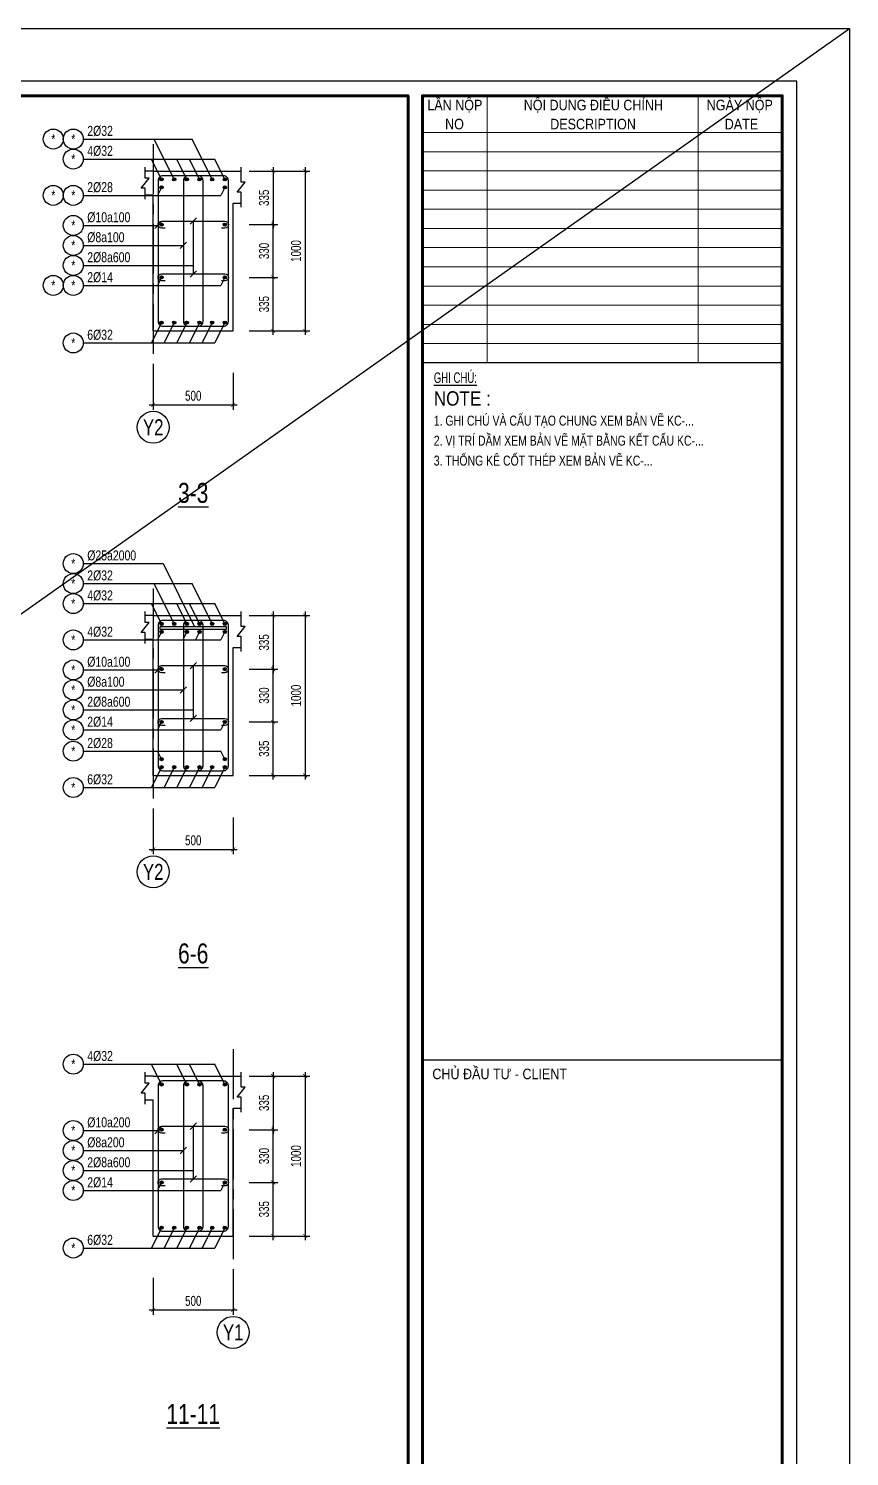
# Model space of a CAD drawing. Header units: millimetres. Extents: x -25284 to 100333, y 0 to 76881.
# Drawn here: x 40194 to 50460, y 17782 to 35640 of the extents above; entities that cross this region are included whole.
import ezdxf
from ezdxf.enums import TextEntityAlignment as Align

# ---------------------------------------------------------------- set-up
doc = ezdxf.new("R2010")
doc.units = ezdxf.units.MM
doc.header["$LTSCALE"] = 500
doc.header["$MEASUREMENT"] = 0
doc.linetypes.add('CENTER', pattern=[2, 1.25, -0.25, 0.25, -0.25])
for name, color, linetype in [('CDC -TEXT KHUNG', 7, 'Continuous'), ('CDC-KHUNGTEN', 7, 'Continuous'), ('KCS_AXIS_SUB', 5, 'CENTER'), ('KCS_BORDER', 3, 'Continuous'), ('KCS_CHI', 1, 'Continuous'), ('KCS_DIM', 1, 'Continuous'), ('KCS_SNODE', 6, 'Continuous'), ('KCS_STEEL', 4, 'Continuous'), ('KCS_TEXT', 2, 'Continuous'), ('KCS_TEXT_TK', 2, 'Continuous'), ('KCS_TEXT_TMCS', 4, 'Continuous')]:
    doc.layers.add(name, color=color, linetype=linetype)
doc.layers.add('CDC.06.TEXT', color=2, linetype='Continuous', lineweight=18)
doc.layers.add('KCS_Plotter', color=11, linetype='Continuous', plot=False)
doc.styles.add('ARIAL', font='arial.ttf', dxfattribs={"width": 0.65})
doc.styles.add('Arial_4', font='arial.ttf', dxfattribs={"width": 0.75, "height": 3})
doc.styles.add('KCS_BIGTEXT', font='arial.ttf', dxfattribs={"width": 0.75})
doc.styles.add('KCS_SMTEXT', font='arial.ttf', dxfattribs={"width": 0.7})
doc.styles.add('KT CDC', font='arial.ttf', dxfattribs={"width": 0.85, "height": 200})
doc.dimstyles.new('KCS_DIM50_25', dxfattribs={"dimtxt": 125, "dimasz": 50, "dimexe": 60, "dimexo": 0, "dimgap": 50, "dimtad": 1, "dimdec": 0, "dimlfac": 0.5, "dimzin": 13, "dimdsep": 46, "dimtxsty": 'KCS_SMTEXT', "dimblk": 'ARCHTICK', "dimblk1": 'ARCHTICK', "dimcen": 0, "dimdle": 50, "dimclrd": 1, "dimclre": 1, "dimclrt": 2, "dimadec": 0, "dimazin": 0, "dimtfac": 1, "dimtdec": 0, "dimtix": 1, "dimtmove": 2, "dimatfit": 3, "dimfxl": 1, "dimtolj": 1, "dimtzin": 13, "dimarcsym": 0})

# ---------------------------------------------------------------- blocks, each defined once
blk = doc.blocks.new('_ArchTick')
at = {"color": 0, "linetype": 'ByBlock', "const_width": 0.15}
blk.add_lwpolyline([(-0.5, -0.5), (0.5, 0.5)], dxfattribs=at)
blk = doc.blocks.new('*D364')
at = {"layer": 'Defpoints', "color": 0, "transparency": 16777216}
for p in [(41753, 31333), (42753, 31333), (42753, 30933)]:
    blk.add_point(p, dxfattribs=at)
at = {"layer": 'KCS_DIM', "color": 1, "lineweight": -2, "transparency": 16777216}
for p, q in [((41753, 31333), (41753, 30873)), ((42753, 31333), (42753, 30873)), ((41703, 30933), (42803, 30933))]:
    blk.add_line(p, q, dxfattribs=at)
at = {"layer": 'KCS_DIM', "color": 1, "lineweight": -2, "transparency": 16777216, "xscale": 50, "yscale": 50, "zscale": 50, "rotation": 180}
blk.add_blockref('_ArchTick', (41753, 30933), dxfattribs=at)
at = {"layer": 'KCS_DIM', "color": 1, "lineweight": -2, "transparency": 16777216, "xscale": 50, "yscale": 50, "zscale": 50}
blk.add_blockref('_ArchTick', (42753, 30933), dxfattribs=at)
at = {"layer": 'KCS_DIM', "color": 2, "transparency": 16777216, "insert": (42253, 31047), "char_height": 125, "attachment_point": 5, "style": 'KCS_SMTEXT'}
blk.add_mtext('\\A1;500', dxfattribs=at)
blk = doc.blocks.new('*D365')
at = {"layer": 'Defpoints', "color": 0, "transparency": 16777216}
for p in [(42953, 33188), (43253, 33188), (42953, 32528)]:
    blk.add_point(p, dxfattribs=at)
at = {"layer": 'KCS_DIM', "color": 1, "lineweight": -2, "transparency": 16777216}
for p, q in [((43253, 32478), (43253, 33238)), ((42953, 33188), (43313, 33188)), ((42953, 32528), (43313, 32528))]:
    blk.add_line(p, q, dxfattribs=at)
at = {"layer": 'KCS_DIM', "color": 1, "lineweight": -2, "transparency": 16777216, "xscale": 50, "yscale": 50, "zscale": 50}
for p, rotation in [((43253, 33188), 90), ((43253, 32528), 270)]:
    blk.add_blockref('_ArchTick', p, dxfattribs=dict(at, rotation=rotation))
at = {"layer": 'KCS_DIM', "color": 2, "transparency": 16777216, "insert": (43139, 32858), "char_height": 125, "attachment_point": 5, "rotation": 90, "style": 'KCS_SMTEXT'}
blk.add_mtext('\\A1;330', dxfattribs=at)
blk = doc.blocks.new('*D366')
at = {"layer": 'Defpoints', "color": 0, "transparency": 16777216}
for p in [(42953, 33858), (42953, 33188), (43253, 33188)]:
    blk.add_point(p, dxfattribs=at)
at = {"layer": 'KCS_DIM', "color": 1, "lineweight": -2, "transparency": 16777216}
for p, q in [((42953, 33858), (43313, 33858)), ((43253, 33908), (43253, 33138)), ((42953, 33188), (43313, 33188))]:
    blk.add_line(p, q, dxfattribs=at)
at = {"layer": 'KCS_DIM', "color": 1, "lineweight": -2, "transparency": 16777216, "xscale": 50, "yscale": 50, "zscale": 50}
for p, rotation in [((43253, 33858), 90), ((43253, 33188), 270)]:
    blk.add_blockref('_ArchTick', p, dxfattribs=dict(at, rotation=rotation))
at = {"layer": 'KCS_DIM', "color": 2, "transparency": 16777216, "insert": (43139, 33523), "char_height": 125, "attachment_point": 5, "rotation": 90, "style": 'KCS_SMTEXT'}
blk.add_mtext('\\A1;335', dxfattribs=at)
blk = doc.blocks.new('*D367')
at = {"layer": 'Defpoints', "color": 0, "transparency": 16777216}
for p in [(42953, 32528), (43253, 32528), (42953, 31858)]:
    blk.add_point(p, dxfattribs=at)
at = {"layer": 'KCS_DIM', "color": 1, "lineweight": -2, "transparency": 16777216}
for p, q in [((42953, 32528), (43313, 32528)), ((43253, 31808), (43253, 32578)), ((42953, 31858), (43313, 31858))]:
    blk.add_line(p, q, dxfattribs=at)
at = {"layer": 'KCS_DIM', "color": 1, "lineweight": -2, "transparency": 16777216, "xscale": 50, "yscale": 50, "zscale": 50}
for p, rotation in [((43253, 32528), 90), ((43253, 31858), 270)]:
    blk.add_blockref('_ArchTick', p, dxfattribs=dict(at, rotation=rotation))
at = {"layer": 'KCS_DIM', "color": 2, "transparency": 16777216, "insert": (43139, 32193), "char_height": 125, "attachment_point": 5, "rotation": 90, "style": 'KCS_SMTEXT'}
blk.add_mtext('\\A1;335', dxfattribs=at)
blk = doc.blocks.new('*D368')
at = {"layer": 'Defpoints', "color": 0, "transparency": 16777216}
for p in [(42953, 33858), (42953, 31858), (43653, 31858)]:
    blk.add_point(p, dxfattribs=at)
at = {"layer": 'KCS_DIM', "color": 1, "lineweight": -2, "transparency": 16777216}
for p, q in [((42953, 33858), (43713, 33858)), ((43653, 33908), (43653, 31808)), ((42953, 31858), (43713, 31858))]:
    blk.add_line(p, q, dxfattribs=at)
at = {"layer": 'KCS_DIM', "color": 1, "lineweight": -2, "transparency": 16777216, "xscale": 50, "yscale": 50, "zscale": 50}
for p, rotation in [((43653, 33858), 90), ((43653, 31858), 270)]:
    blk.add_blockref('_ArchTick', p, dxfattribs=dict(at, rotation=rotation))
at = {"layer": 'KCS_DIM', "color": 2, "transparency": 16777216, "insert": (43539, 32858), "char_height": 125, "attachment_point": 5, "rotation": 90, "style": 'KCS_SMTEXT'}
blk.add_mtext('\\A1;1000', dxfattribs=at)
blk = doc.blocks.new('KCS_SNODE')
at = {"layer": 'KCS_SNODE'}
blk.add_hatch(color=256, dxfattribs=at).paths.add_polyline_path([(-10, 0, 1), (10, 0, 1)])
blk.add_circle((0, 0), 10, dxfattribs=at)
blk = doc.blocks.new('*D379')
at = {"layer": 'Defpoints', "color": 0, "transparency": 16777216}
for p in [(41753, 25773), (42753, 25773), (42753, 25373)]:
    blk.add_point(p, dxfattribs=at)
at = {"layer": 'KCS_DIM', "color": 1, "lineweight": -2, "transparency": 16777216}
for p, q in [((41753, 25773), (41753, 25313)), ((42753, 25773), (42753, 25313)), ((41703, 25373), (42803, 25373))]:
    blk.add_line(p, q, dxfattribs=at)
at = {"layer": 'KCS_DIM', "color": 1, "lineweight": -2, "transparency": 16777216, "xscale": 50, "yscale": 50, "zscale": 50, "rotation": 180}
blk.add_blockref('_ArchTick', (41753, 25373), dxfattribs=at)
at = {"layer": 'KCS_DIM', "color": 1, "lineweight": -2, "transparency": 16777216, "xscale": 50, "yscale": 50, "zscale": 50}
blk.add_blockref('_ArchTick', (42753, 25373), dxfattribs=at)
at = {"layer": 'KCS_DIM', "color": 2, "transparency": 16777216, "insert": (42253, 25487), "char_height": 125, "attachment_point": 5, "style": 'KCS_SMTEXT'}
blk.add_mtext('\\A1;500', dxfattribs=at)
blk = doc.blocks.new('*D380')
at = {"layer": 'Defpoints', "color": 0, "transparency": 16777216}
for p in [(42953, 27628), (43253, 27628), (42953, 26968)]:
    blk.add_point(p, dxfattribs=at)
at = {"layer": 'KCS_DIM', "color": 1, "lineweight": -2, "transparency": 16777216}
for p, q in [((42953, 27628), (43313, 27628)), ((43253, 26918), (43253, 27678)), ((42953, 26968), (43313, 26968))]:
    blk.add_line(p, q, dxfattribs=at)
at = {"layer": 'KCS_DIM', "color": 1, "lineweight": -2, "transparency": 16777216, "xscale": 50, "yscale": 50, "zscale": 50}
for p, rotation in [((43253, 27628), 90), ((43253, 26968), 270)]:
    blk.add_blockref('_ArchTick', p, dxfattribs=dict(at, rotation=rotation))
at = {"layer": 'KCS_DIM', "color": 2, "transparency": 16777216, "insert": (43139, 27298), "char_height": 125, "attachment_point": 5, "rotation": 90, "style": 'KCS_SMTEXT'}
blk.add_mtext('\\A1;330', dxfattribs=at)
blk = doc.blocks.new('*D381')
at = {"layer": 'Defpoints', "color": 0, "transparency": 16777216}
for p in [(42953, 28298), (42953, 27628), (43253, 27628)]:
    blk.add_point(p, dxfattribs=at)
at = {"layer": 'KCS_DIM', "color": 1, "lineweight": -2, "transparency": 16777216}
for p, q in [((42953, 28298), (43313, 28298)), ((43253, 28348), (43253, 27578)), ((42953, 27628), (43313, 27628))]:
    blk.add_line(p, q, dxfattribs=at)
at = {"layer": 'KCS_DIM', "color": 1, "lineweight": -2, "transparency": 16777216, "xscale": 50, "yscale": 50, "zscale": 50}
for p, rotation in [((43253, 28298), 90), ((43253, 27628), 270)]:
    blk.add_blockref('_ArchTick', p, dxfattribs=dict(at, rotation=rotation))
at = {"layer": 'KCS_DIM', "color": 2, "transparency": 16777216, "insert": (43139, 27963), "char_height": 125, "attachment_point": 5, "rotation": 90, "style": 'KCS_SMTEXT'}
blk.add_mtext('\\A1;335', dxfattribs=at)
blk = doc.blocks.new('*D382')
at = {"layer": 'Defpoints', "color": 0, "transparency": 16777216}
for p in [(42953, 26968), (43253, 26968), (42953, 26298)]:
    blk.add_point(p, dxfattribs=at)
at = {"layer": 'KCS_DIM', "color": 1, "lineweight": -2, "transparency": 16777216}
for p, q in [((42953, 26968), (43313, 26968)), ((43253, 26248), (43253, 27018)), ((42953, 26298), (43313, 26298))]:
    blk.add_line(p, q, dxfattribs=at)
at = {"layer": 'KCS_DIM', "color": 1, "lineweight": -2, "transparency": 16777216, "xscale": 50, "yscale": 50, "zscale": 50}
for p, rotation in [((43253, 26968), 90), ((43253, 26298), 270)]:
    blk.add_blockref('_ArchTick', p, dxfattribs=dict(at, rotation=rotation))
at = {"layer": 'KCS_DIM', "color": 2, "transparency": 16777216, "insert": (43139, 26633), "char_height": 125, "attachment_point": 5, "rotation": 90, "style": 'KCS_SMTEXT'}
blk.add_mtext('\\A1;335', dxfattribs=at)
blk = doc.blocks.new('*D383')
at = {"layer": 'Defpoints', "color": 0, "transparency": 16777216}
for p in [(42953, 28298), (42953, 26298), (43653, 26298)]:
    blk.add_point(p, dxfattribs=at)
at = {"layer": 'KCS_DIM', "color": 1, "lineweight": -2, "transparency": 16777216}
for p, q in [((42953, 28298), (43713, 28298)), ((43653, 28348), (43653, 26248)), ((42953, 26298), (43713, 26298))]:
    blk.add_line(p, q, dxfattribs=at)
at = {"layer": 'KCS_DIM', "color": 1, "lineweight": -2, "transparency": 16777216, "xscale": 50, "yscale": 50, "zscale": 50}
for p, rotation in [((43653, 28298), 90), ((43653, 26298), 270)]:
    blk.add_blockref('_ArchTick', p, dxfattribs=dict(at, rotation=rotation))
at = {"layer": 'KCS_DIM', "color": 2, "transparency": 16777216, "insert": (43539, 27298), "char_height": 125, "attachment_point": 5, "rotation": 90, "style": 'KCS_SMTEXT'}
blk.add_mtext('\\A1;1000', dxfattribs=at)
blk = doc.blocks.new('*D445')
at = {"layer": 'Defpoints', "color": 0, "transparency": 16777216}
for p in [(41753, 20014), (42753, 20014), (42753, 19614)]:
    blk.add_point(p, dxfattribs=at)
at = {"layer": 'KCS_DIM', "color": 1, "lineweight": -2, "transparency": 16777216}
for p, q in [((41753, 20014), (41753, 19554)), ((42753, 20014), (42753, 19554)), ((41703, 19614), (42803, 19614))]:
    blk.add_line(p, q, dxfattribs=at)
at = {"layer": 'KCS_DIM', "color": 1, "lineweight": -2, "transparency": 16777216, "xscale": 50, "yscale": 50, "zscale": 50, "rotation": 180}
blk.add_blockref('_ArchTick', (41753, 19614), dxfattribs=at)
at = {"layer": 'KCS_DIM', "color": 1, "lineweight": -2, "transparency": 16777216, "xscale": 50, "yscale": 50, "zscale": 50}
blk.add_blockref('_ArchTick', (42753, 19614), dxfattribs=at)
at = {"layer": 'KCS_DIM', "color": 2, "transparency": 16777216, "insert": (42253, 19727), "char_height": 125, "attachment_point": 5, "style": 'KCS_SMTEXT'}
blk.add_mtext('\\A1;500', dxfattribs=at)
blk = doc.blocks.new('*D446')
at = {"layer": 'Defpoints', "color": 0, "transparency": 16777216}
for p in [(42953, 21869), (43253, 21869), (42953, 21209)]:
    blk.add_point(p, dxfattribs=at)
at = {"layer": 'KCS_DIM', "color": 1, "lineweight": -2, "transparency": 16777216}
for p, q in [((42953, 21869), (43313, 21869)), ((43253, 21159), (43253, 21919)), ((42953, 21209), (43313, 21209))]:
    blk.add_line(p, q, dxfattribs=at)
at = {"layer": 'KCS_DIM', "color": 1, "lineweight": -2, "transparency": 16777216, "xscale": 50, "yscale": 50, "zscale": 50}
for p, rotation in [((43253, 21869), 90), ((43253, 21209), 270)]:
    blk.add_blockref('_ArchTick', p, dxfattribs=dict(at, rotation=rotation))
at = {"layer": 'KCS_DIM', "color": 2, "transparency": 16777216, "insert": (43139, 21539), "char_height": 125, "attachment_point": 5, "rotation": 90, "style": 'KCS_SMTEXT'}
blk.add_mtext('\\A1;330', dxfattribs=at)
blk = doc.blocks.new('*D447')
at = {"layer": 'Defpoints', "color": 0, "transparency": 16777216}
for p in [(42953, 22539), (42953, 21869), (43253, 21869)]:
    blk.add_point(p, dxfattribs=at)
at = {"layer": 'KCS_DIM', "color": 1, "lineweight": -2, "transparency": 16777216}
for p, q in [((42953, 22539), (43313, 22539)), ((43253, 22589), (43253, 21819)), ((42953, 21869), (43313, 21869))]:
    blk.add_line(p, q, dxfattribs=at)
at = {"layer": 'KCS_DIM', "color": 1, "lineweight": -2, "transparency": 16777216, "xscale": 50, "yscale": 50, "zscale": 50}
for p, rotation in [((43253, 22539), 90), ((43253, 21869), 270)]:
    blk.add_blockref('_ArchTick', p, dxfattribs=dict(at, rotation=rotation))
at = {"layer": 'KCS_DIM', "color": 2, "transparency": 16777216, "insert": (43139, 22204), "char_height": 125, "attachment_point": 5, "rotation": 90, "style": 'KCS_SMTEXT'}
blk.add_mtext('\\A1;335', dxfattribs=at)
blk = doc.blocks.new('*D448')
at = {"layer": 'Defpoints', "color": 0, "transparency": 16777216}
for p in [(42953, 21209), (43253, 21209), (42953, 20539)]:
    blk.add_point(p, dxfattribs=at)
at = {"layer": 'KCS_DIM', "color": 1, "lineweight": -2, "transparency": 16777216}
for p, q in [((43253, 20489), (43253, 21259)), ((42953, 21209), (43313, 21209)), ((42953, 20539), (43313, 20539))]:
    blk.add_line(p, q, dxfattribs=at)
at = {"layer": 'KCS_DIM', "color": 1, "lineweight": -2, "transparency": 16777216, "xscale": 50, "yscale": 50, "zscale": 50}
for p, rotation in [((43253, 21209), 90), ((43253, 20539), 270)]:
    blk.add_blockref('_ArchTick', p, dxfattribs=dict(at, rotation=rotation))
at = {"layer": 'KCS_DIM', "color": 2, "transparency": 16777216, "insert": (43139, 20874), "char_height": 125, "attachment_point": 5, "rotation": 90, "style": 'KCS_SMTEXT'}
blk.add_mtext('\\A1;335', dxfattribs=at)
blk = doc.blocks.new('*D449')
at = {"layer": 'Defpoints', "color": 0, "transparency": 16777216}
for p in [(42953, 22539), (42953, 20539), (43653, 20539)]:
    blk.add_point(p, dxfattribs=at)
at = {"layer": 'KCS_DIM', "color": 1, "lineweight": -2, "transparency": 16777216}
for p, q in [((42953, 22539), (43713, 22539)), ((43653, 22589), (43653, 20489)), ((42953, 20539), (43713, 20539))]:
    blk.add_line(p, q, dxfattribs=at)
at = {"layer": 'KCS_DIM', "color": 1, "lineweight": -2, "transparency": 16777216, "xscale": 50, "yscale": 50, "zscale": 50}
for p, rotation in [((43653, 22539), 90), ((43653, 20539), 270)]:
    blk.add_blockref('_ArchTick', p, dxfattribs=dict(at, rotation=rotation))
at = {"layer": 'KCS_DIM', "color": 2, "transparency": 16777216, "insert": (43539, 21539), "char_height": 125, "attachment_point": 5, "rotation": 90, "style": 'KCS_SMTEXT'}
blk.add_mtext('\\A1;1000', dxfattribs=at)
blk = doc.blocks.new('CDTA1')
at = {"layer": 'CDC-KHUNGTEN', "color": 6, "lineweight": 25}
blk.add_line((0, 90), (-75, 90), dxfattribs=at)
at = {"layer": 'CDC-KHUNGTEN', "color": 6, "style": 'KT CDC', "width": 0.85}
blk.add_text('CHỦ ĐẦU TƯ - CLIENT', height=2.2, dxfattribs=at).set_placement((-72.93, 86))
blk = doc.blocks.new('Khung tên chuẩn')
at = {"layer": 'CDC-KHUNGTEN', "color": 8, "lineweight": 9}
for p, q in [((76550, 58000), (76550, 52433)), ((80950, 58000), (80950, 52433)), ((82700, 57233), (75200, 57233)), ((82700, 56833), (75200, 56833)), ((82700, 56433), (75200, 56433)), ((82700, 56033), (75200, 56033)), ((82700, 55633), (75200, 55633)), ((82700, 55233), (75200, 55233)), ((82700, 54833), (75200, 54833)), ((82700, 54433), (75200, 54433)), ((82700, 54033), (75200, 54033)), ((82700, 53633), (75200, 53633)), ((82700, 53233), (75200, 53233)), ((82700, 52833), (75200, 52833))]:
    blk.add_line(p, q, dxfattribs=at)
at = {"layer": 'CDC-KHUNGTEN', "color": 6, "lineweight": 25}
blk.add_line((82700, 52433), (75200, 52433), dxfattribs=at)
at = {"layer": 'CDC-KHUNGTEN', "color": 8}
blk.add_lwpolyline([(75096, 1100), (83000, 1100), (83000, 58300), (3000, 58300), (3000, 1100), (75096, 1100)], dxfattribs=at)
at = {"layer": 'CDC-KHUNGTEN', "color": 255, "lineweight": 60}
blk.add_lwpolyline([(74900, 1400), (74900, 58000), (3300, 58000), (3300, 1400), (74900, 1400)], close=True, dxfattribs=at)
blk.add_lwpolyline([(75200, 1400), (82700, 1400), (82700, 58000), (75200, 58000), (75200, 1400)], dxfattribs=at)
at = {"layer": 'Defpoints', "color": 1, "ltscale": 0.2}
blk.add_lwpolyline([(0, 0), (0, 59400), (84100, 59400), (84100, 0), (0, 0)], close=True, dxfattribs=at)
at = {"layer": 'CDC-KHUNGTEN', "xscale": 100, "yscale": 100, "zscale": 100}
blk.add_blockref('CDTA1', (82700, 28900), dxfattribs=at)
at = {"layer": 'CDC -TEXT KHUNG', "color": 7, "style": 'KT CDC', "width": 0.85}
for s, p in [('NO', (75672, 57299)), ('DESCRIPTION', (77863, 57299)), ('DATE', (81501, 57299))]:
    blk.add_text(s, height=220, dxfattribs=at).set_placement(p)
at = {"layer": 'CDC -TEXT KHUNG', "char_height": 220, "attachment_point": 2, "line_spacing_factor": 0.941778, "style": 'KT CDC'}
for s, insert, width in [('LẦN NỘP', (75875, 57916), 1464.22), ('NỘI DUNG ĐIỀU CHỈNH', (78763, 57916), 3699.71), ('NGÀY NỘP', (81814, 57916), 1755.59)]:
    blk.add_mtext(s, dxfattribs=dict(at, insert=insert, width=width))
at = {"layer": 'CDC-KHUNGTEN', "color": 7, "style": 'Arial_4', "width": 0.85}
blk.add_text('NOTE :', height=300, dxfattribs=at).set_placement((75436, 51540))
at = {"layer": 'CDC-KHUNGTEN', "color": 6, "insert": (75436, 52233), "char_height": 220, "width": 1881.96, "attachment_point": 1, "style": 'ARIAL'}
blk.add_mtext('{\\LGHI CHÚ:}', dxfattribs=at)

msp = doc.modelspace()

# ---------------------------------------------------------------- linework, layer by layer
at = {"layer": 'KCS_AXIS_SUB'}
for p, q in [((41752.7, 34195.5), (41752.7, 31333)), ((41752.7, 28635.8), (41752.7, 25773.3)), ((42752.7, 22876.1), (42752.7, 20013.6))]:
    msp.add_line(p, q, dxfattribs=at)
at = {"layer": 'KCS_BORDER'}
for p, q in [((41752.7, 33858), (41652.7, 33858)), ((41752.7, 33858), (42752.7, 33858)), ((42752.7, 33858), (42852.7, 33858)), ((41752.7, 33558), (41652.7, 33558)), ((41752.7, 31858), (41752.7, 33558)), ((42752.7, 31858), (42752.7, 33458)), ((42752.7, 33458), (42852.7, 33458)), ((41752.7, 31858), (42752.7, 31858)), ((41752.7, 28298.3), (41652.7, 28298.3)), ((41752.7, 28298.3), (42752.7, 28298.3)), ((42752.7, 28298.3), (42852.7, 28298.3)), ((41752.7, 27998.3), (41652.7, 27998.3)), ((41752.7, 26298.3), (41752.7, 27998.3)), ((42752.7, 26298.3), (42752.7, 27898.3)), ((42752.7, 27898.3), (42852.7, 27898.3)), ((41752.7, 26298.3), (42752.7, 26298.3)), ((41752.7, 22538.6), (41652.7, 22538.6)), ((41752.7, 22538.6), (42752.7, 22538.6)), ((42752.7, 22538.6), (42852.7, 22538.6)), ((41752.7, 22238.6), (41652.7, 22238.6)), ((41752.7, 20538.6), (41752.7, 22238.6)), ((42752.7, 20538.6), (42752.7, 22138.6)), ((42752.7, 22138.6), (42852.7, 22138.6)), ((41752.7, 20538.6), (42752.7, 20538.6))]:
    msp.add_line(p, q, dxfattribs=at)
at = {"layer": 'KCS_BORDER', "color": 1}
for points in [[(41652.7, 33508), (41652.7, 33645.5), (41602.7, 33645.5), (41702.7, 33770.5), (41652.7, 33770.5), (41652.7, 33908)], [(42852.7, 33408), (42852.7, 33595.5), (42802.7, 33595.5), (42902.7, 33720.5), (42852.7, 33720.5), (42852.7, 33908)], [(41652.7, 27948.3), (41652.7, 28085.8), (41602.7, 28085.8), (41702.7, 28210.8), (41652.7, 28210.8), (41652.7, 28348.3)], [(42852.7, 27848.3), (42852.7, 28035.8), (42802.7, 28035.8), (42902.7, 28160.8), (42852.7, 28160.8), (42852.7, 28348.3)], [(41652.7, 22188.6), (41652.7, 22326.1), (41602.7, 22326.1), (41702.7, 22451.1), (41652.7, 22451.1), (41652.7, 22588.6)], [(42852.7, 22088.6), (42852.7, 22276.1), (42802.7, 22276.1), (42902.7, 22401.1), (42852.7, 22401.1), (42852.7, 22588.6)]]:
    msp.add_lwpolyline(points, dxfattribs=at)
at = {"layer": 'KCS_CHI'}
for p, q in [((40877.7, 34258), (42238.3, 34258)), ((42015.1, 33754), (41763.1, 34258)), ((42490.3, 33754), (42238.3, 34258)), ((40877.7, 34008), (42521.7, 34008)), ((41856.7, 33754), (41729.7, 34008)), ((42173.5, 33754), (42046.5, 34008)), ((42331.9, 33754), (42204.9, 34008)), ((42648.7, 33754), (42521.7, 34008)), ((41856.7, 33654), (41806.7, 33554)), ((42648.7, 33654), (42598.7, 33554)), ((40877.7, 33554), (42598.7, 33554)), ((42252.7, 33232), (42252.7, 32572)), ((40877.7, 33178), (41812.7, 33178)), ((40877.7, 32928), (42129.5, 32928)), ((40877.7, 32678), (42252.7, 32678)), ((41856.7, 32528), (41806.7, 32428)), ((42648.7, 32528), (42598.7, 32428)), ((40877.7, 32428), (42598.7, 32428)), ((41856.7, 31962), (41729.7, 31708)), ((42015.1, 31962), (41888.1, 31708)), ((42173.5, 31962), (42046.5, 31708)), ((42331.9, 31962), (42204.9, 31708)), ((42490.3, 31962), (42363.3, 31708)), ((42648.7, 31962), (42521.7, 31708)), ((40877.7, 31708), (42521.7, 31708)), ((40877.7, 28948.3), (41875.7, 28948.3)), ((41875.7, 28948.3), (42270.2, 28159.3)), ((40877.7, 28698.3), (42238.3, 28698.3)), ((42015.1, 28194.3), (41763.1, 28698.3)), ((42490.3, 28194.3), (42238.3, 28698.3)), ((40877.7, 28448.3), (42521.7, 28448.3)), ((41856.7, 28194.3), (41729.7, 28448.3)), ((42173.5, 28194.3), (42046.5, 28448.3)), ((42331.9, 28194.3), (42204.9, 28448.3)), ((42648.7, 28194.3), (42521.7, 28448.3)), ((41856.7, 28094.3), (41806.7, 27994.3)), ((42173.5, 28094.3), (42123.5, 27994.3)), ((42331.9, 28094.3), (42281.9, 27994.3)), ((42648.7, 28094.3), (42598.7, 27994.3)), ((40877.7, 27994.3), (42598.7, 27994.3)), ((40877.7, 27618.3), (41812.7, 27618.3)), ((42252.7, 27672.3), (42252.7, 27012.3)), ((40877.7, 27368.3), (42129.5, 27368.3)), ((40877.7, 27118.3), (42252.7, 27118.3)), ((41856.7, 26968.3), (41806.7, 26868.3)), ((42648.7, 26968.3), (42598.7, 26868.3)), ((40877.7, 26868.3), (42598.7, 26868.3)), ((40877.7, 26602.3), (42598.7, 26602.3)), ((41856.7, 26502.3), (41806.7, 26602.3)), ((42648.7, 26502.3), (42598.7, 26602.3)), ((41856.7, 26402.3), (41729.7, 26148.3)), ((42015.1, 26402.3), (41888.1, 26148.3)), ((42173.5, 26402.3), (42046.5, 26148.3)), ((42331.9, 26402.3), (42204.9, 26148.3)), ((42490.3, 26402.3), (42363.3, 26148.3)), ((42648.7, 26402.3), (42521.7, 26148.3)), ((40877.7, 26148.3), (42521.7, 26148.3)), ((40877.7, 22688.6), (42521.7, 22688.6)), ((41856.7, 22434.6), (41729.7, 22688.6)), ((42173.5, 22434.6), (42046.5, 22688.6)), ((42331.9, 22434.6), (42204.9, 22688.6)), ((42648.7, 22434.6), (42521.7, 22688.6)), ((40877.7, 21858.6), (41812.7, 21858.6)), ((42252.7, 21912.6), (42252.7, 21252.6)), ((40877.7, 21608.6), (42129.5, 21608.6)), ((40877.7, 21358.6), (42252.7, 21358.6)), ((40877.7, 21108.6), (42598.7, 21108.6)), ((41856.7, 21208.6), (41806.7, 21108.6)), ((42648.7, 21208.6), (42598.7, 21108.6)), ((41856.7, 20642.6), (41729.7, 20388.6)), ((42015.1, 20642.6), (41888.1, 20388.6)), ((42173.5, 20642.6), (42046.5, 20388.6)), ((42331.9, 20642.6), (42204.9, 20388.6)), ((42490.3, 20642.6), (42363.3, 20388.6)), ((42648.7, 20642.6), (42521.7, 20388.6)), ((40877.7, 20388.6), (42521.7, 20388.6))]:
    msp.add_line(p, q, dxfattribs=at)
at = {"layer": 'KCS_CHI', "color": 3}
for p, q in [((41772.7, 33138), (41852.7, 33218)), ((42212.7, 33192), (42292.7, 33272)), ((42089.5, 32888), (42169.5, 32968)), ((42212.7, 32532), (42292.7, 32612)), ((42212.7, 27632.3), (42292.7, 27712.3)), ((41772.7, 27578.3), (41852.7, 27658.3)), ((42089.5, 27328.3), (42169.5, 27408.3)), ((42212.7, 26972.3), (42292.7, 27052.3)), ((41772.7, 21818.6), (41852.7, 21898.6)), ((42212.7, 21872.6), (42292.7, 21952.6)), ((42089.5, 21568.6), (42169.5, 21648.6)), ((42212.7, 21212.6), (42292.7, 21292.6))]:
    msp.add_line(p, q, dxfattribs=at)
at = {"layer": 'KCS_CHI'}
for centre in [(41752.7, 30653), (41752.7, 25093.3), (42752.7, 19333.6)]:
    msp.add_circle(centre, 200, dxfattribs=at)
at = {"layer": 'KCS_Plotter'}
msp.add_line((0, 0), (50460, 35640), dxfattribs=at)
at = {"layer": 'KCS_STEEL'}
for points in [[(41812.7, 33738), (41812.7, 31978, 0.4142136), (41872.7, 31918), (42632.7, 31918, 0.4142136), (42692.7, 31978), (42692.7, 33738, 0.4142136), (42632.7, 33798), (41872.7, 33798, 0.4142136), (41812.7, 33738)], [(42129.5, 33738), (42129.5, 31978, 0.4142136), (42189.5, 31918), (42315.9, 31918, 0.4142136), (42375.9, 31978), (42375.9, 33738, 0.4142136), (42315.9, 33798), (42189.5, 33798, 0.4142136), (42129.5, 33738)], [(41900.7, 33144), (41856.7, 33144, -1), (41856.7, 33232), (42648.7, 33232, -1), (42648.7, 33144), (42604.7, 33144)], [(41900.7, 32484), (41856.7, 32484, -1), (41856.7, 32572), (42648.7, 32572, -1), (42648.7, 32484), (42604.7, 32484)], [(41812.7, 28178.3), (41812.7, 26418.3, 0.4142136), (41872.7, 26358.3), (42632.7, 26358.3, 0.4142136), (42692.7, 26418.3), (42692.7, 28178.3, 0.4142136), (42632.7, 28238.3), (41872.7, 28238.3, 0.4142136), (41812.7, 28178.3)], [(42129.5, 28178.3), (42129.5, 26418.3, 0.4142136), (42189.5, 26358.3), (42315.9, 26358.3, 0.4142136), (42375.9, 26418.3), (42375.9, 28178.3, 0.4142136), (42315.9, 28238.3), (42189.5, 28238.3, 0.4142136), (42129.5, 28178.3)], [(41900.7, 27584.3), (41856.7, 27584.3, -1), (41856.7, 27672.3), (42648.7, 27672.3, -1), (42648.7, 27584.3), (42604.7, 27584.3)], [(41900.7, 26924.3), (41856.7, 26924.3, -1), (41856.7, 27012.3), (42648.7, 27012.3, -1), (42648.7, 26924.3), (42604.7, 26924.3)], [(41812.7, 22418.6), (41812.7, 20658.6, 0.4142136), (41872.7, 20598.6), (42632.7, 20598.6, 0.4142136), (42692.7, 20658.6), (42692.7, 22418.6, 0.4142136), (42632.7, 22478.6), (41872.7, 22478.6, 0.4142136), (41812.7, 22418.6)], [(42129.5, 22418.6), (42129.5, 20658.6, 0.4142136), (42189.5, 20598.6), (42315.9, 20598.6, 0.4142136), (42375.9, 20658.6), (42375.9, 22418.6, 0.4142136), (42315.9, 22478.6), (42189.5, 22478.6, 0.4142136), (42129.5, 22418.6)], [(41900.7, 21824.6), (41856.7, 21824.6, -1), (41856.7, 21912.6), (42648.7, 21912.6, -1), (42648.7, 21824.6), (42604.7, 21824.6)], [(41900.7, 21164.6), (41856.7, 21164.6, -1), (41856.7, 21252.6), (42648.7, 21252.6, -1), (42648.7, 21164.6), (42604.7, 21164.6)]]:
    msp.add_lwpolyline(points, format="xyb", dxfattribs=at)
at = {"layer": 'KCS_STEEL', "color": 5}
msp.add_lwpolyline([(41836.7, 28159.3), (41836.7, 28129.3), (42668.7, 28129.3), (42668.7, 28159.3), (41836.7, 28159.3)], dxfattribs=at)
at = {"layer": 'KCS_TEXT_TK', "color": 1}
for centre in [(40502.7, 34258), (40752.7, 34258), (40752.7, 34008), (40502.7, 33554), (40752.7, 33554), (40752.7, 33178), (40752.7, 32928), (40752.7, 32678), (40502.7, 32428), (40752.7, 32428), (40752.7, 31708), (40752.7, 28948.3), (40752.7, 28698.3), (40752.7, 28448.3), (40752.7, 27994.3), (40752.7, 27618.3), (40752.7, 27368.3), (40752.7, 27118.3), (40752.7, 26868.3), (40752.7, 26602.3), (40752.7, 26148.3), (40752.7, 22688.6), (40752.7, 21858.6), (40752.7, 21608.6), (40752.7, 21358.6), (40752.7, 21108.6), (40752.7, 20388.6)]:
    msp.add_circle(centre, 125, dxfattribs=at)

# ---------------------------------------------------------------- block references
at = {"xscale": 0.6000000003099577, "yscale": 0.6000000003099577, "zscale": 0.6000000003099577}
msp.add_blockref('Khung tên chuẩn', (0, 0), dxfattribs=at)
at = {"layer": 'KCS_STEEL', "xscale": 2, "yscale": 2, "zscale": 2}
for p in [(41856.7, 33754), (42015.1, 33754), (42173.5, 33754), (42331.9, 33754), (42490.3, 33754), (42648.7, 33754), (41856.7, 33654), (42648.7, 33654), (41856.7, 33188), (42648.7, 33188), (41856.7, 32528), (42648.7, 32528), (41856.7, 31962), (42015.1, 31962), (42173.5, 31962), (42331.9, 31962), (42490.3, 31962), (42648.7, 31962), (41856.7, 28194.3), (41856.7, 28094.3), (42015.1, 28194.3), (42173.5, 28194.3), (42173.5, 28094.3), (42331.9, 28194.3), (42331.9, 28094.3), (42490.3, 28194.3), (42648.7, 28194.3), (42648.7, 28094.3), (41856.7, 27628.3), (42648.7, 27628.3), (41856.7, 26968.3), (42648.7, 26968.3), (41856.7, 26502.3), (42648.7, 26502.3), (41856.7, 26402.3), (42015.1, 26402.3), (42173.5, 26402.3), (42331.9, 26402.3), (42490.3, 26402.3), (42648.7, 26402.3), (41856.7, 22434.6), (42173.5, 22434.6), (42331.9, 22434.6), (42648.7, 22434.6), (41856.7, 21868.6), (42648.7, 21868.6), (41856.7, 21208.6), (42648.7, 21208.6), (41856.7, 20642.6), (42015.1, 20642.6), (42173.5, 20642.6), (42331.9, 20642.6), (42490.3, 20642.6), (42648.7, 20642.6)]:
    msp.add_blockref('KCS_SNODE', p, dxfattribs=at)

# ---------------------------------------------------------------- texts
at = {"layer": 'CDC.06.TEXT', "style": 'KCS_SMTEXT', "width": 0.75}
for s, p in [('1. GHI CHÚ VÀ CẤU TẠO CHUNG XEM BẢN VẼ KC-...', (45261.5, 30799)), ('2. VỊ TRÍ DẦM XEM BẢN VẼ MẶT BẰNG KẾT CẤU KC-...', (45261.5, 30549)), ('3. THỐNG KÊ CỐT THÉP XEM BẢN VẼ KC-...', (45261.5, 30299))]:
    msp.add_text(s, height=125, dxfattribs=at).set_placement(p, align=Align.TOP_LEFT)
at = {"layer": 'KCS_TEXT', "style": 'KCS_SMTEXT', "width": 0.75}
for s, p in [('2%%c32', (40927.7, 34298)), ('4%%c32', (40927.7, 34048)), ('2%%c28', (40927.7, 33594)), ('%%C10a100', (40927.7, 33218)), ('%%C8a100', (40927.7, 32968)), ('2%%C8a600', (40927.7, 32718)), ('2%%c14', (40927.7, 32468)), ('6%%c32', (40927.7, 31748)), ('%%C25a2000', (40927.7, 28988.3)), ('2%%c32', (40927.7, 28738.3)), ('4%%c32', (40927.7, 28488.3)), ('4%%c32', (40927.7, 28034.3)), ('%%C10a100', (40927.7, 27658.3)), ('%%C8a100', (40927.7, 27408.3)), ('2%%C8a600', (40927.7, 27158.3)), ('2%%c14', (40927.7, 26908.3)), ('2%%c28', (40927.7, 26642.3)), ('6%%c32', (40927.7, 26188.3)), ('4%%c32', (40927.7, 22728.6)), ('%%C10a200', (40927.7, 21898.6)), ('%%C8a200', (40927.7, 21648.6)), ('2%%C8a600', (40927.7, 21398.6)), ('2%%c14', (40927.7, 21148.6)), ('6%%c32', (40927.7, 20428.6))]:
    msp.add_text(s, height=125, dxfattribs=at).set_placement(p)
at = {"layer": 'KCS_TEXT', "color": 4, "style": 'KCS_BIGTEXT', "width": 0.75}
for s, p in [('Y2', (41752.7, 30653)), ('Y2', (41752.7, 25093.3)), ('Y1', (42752.7, 19333.6))]:
    msp.add_text(s, height=200, dxfattribs=at).set_placement(p, align=Align.MIDDLE_CENTER)
at = {"layer": 'KCS_TEXT_TK', "style": 'KCS_SMTEXT', "width": 0.75}
for p in [(40502.7, 34258), (40752.7, 34258), (40752.7, 34008), (40502.7, 33554), (40752.7, 33554), (40752.7, 33178), (40752.7, 32928), (40752.7, 32678), (40502.7, 32428), (40752.7, 32428), (40752.7, 31708), (40752.7, 28948.3), (40752.7, 28698.3), (40752.7, 28448.3), (40752.7, 27994.3), (40752.7, 27618.3), (40752.7, 27368.3), (40752.7, 27118.3), (40752.7, 26868.3), (40752.7, 26602.3), (40752.7, 26148.3), (40752.7, 22688.6), (40752.7, 21858.6), (40752.7, 21608.6), (40752.7, 21358.6), (40752.7, 21108.6), (40752.7, 20388.6)]:
    msp.add_text('*', height=125, dxfattribs=at).set_placement(p, align=Align.MIDDLE_CENTER)
at = {"layer": 'KCS_TEXT_TMCS', "color": 4, "style": 'KCS_SMTEXT', "width": 0.75}
for s, p in [('%%u3-3', (42252.7, 29708)), ('%%u6-6', (42252.7, 23948.3)), ('%%u11-11', (42252.7, 18188.6))]:
    msp.add_text(s, height=250, dxfattribs=at).set_placement(p, align=Align.CENTER)

# ---------------------------------------------------------------- dimensions: what is measured, and where the dimension line sits
at = {"layer": 'KCS_DIM'}
for base, p1, p2, picture, middle in [((43252.7, 33188), (42952.7, 33858), (42952.7, 33188), '*D366', (43138.8, 33523)), ((43652.7, 31858), (42952.7, 33858), (42952.7, 31858), '*D368', (43538.9, 32858)), ((43252.7, 33188), (42952.7, 32528), (42952.7, 33188), '*D365', (43138.8, 32858)), ((43252.7, 32528), (42952.7, 31858), (42952.7, 32528), '*D367', (43138.8, 32193)), ((43252.7, 27628.3), (42952.7, 28298.3), (42952.7, 27628.3), '*D381', (43138.8, 27963.3)), ((43652.7, 26298.3), (42952.7, 28298.3), (42952.7, 26298.3), '*D383', (43538.9, 27298.3)), ((43252.7, 27628.3), (42952.7, 26968.3), (42952.7, 27628.3), '*D380', (43138.8, 27298.3)), ((43252.7, 26968.3), (42952.7, 26298.3), (42952.7, 26968.3), '*D382', (43138.8, 26633.3)), ((43252.7, 21868.6), (42952.7, 22538.6), (42952.7, 21868.6), '*D447', (43138.8, 22203.6)), ((43652.7, 20538.6), (42952.7, 22538.6), (42952.7, 20538.6), '*D449', (43538.9, 21538.6)), ((43252.7, 21868.6), (42952.7, 21208.6), (42952.7, 21868.6), '*D446', (43138.8, 21538.6)), ((43252.7, 21208.6), (42952.7, 20538.6), (42952.7, 21208.6), '*D448', (43138.8, 20873.6))]:
    dim = msp.add_linear_dim(base=base, p1=p1, p2=p2, angle=90, dimstyle='KCS_DIM50_25', dxfattribs=at)
    dim.commit()
    dim.dimension.update_dxf_attribs({"geometry": picture, "text_midpoint": middle})
for base, p1, p2, picture, middle in [((42752.7, 30933), (41752.7, 31333), (42752.7, 31333), '*D364', (42252.7, 31046.8)), ((42752.7, 25373.3), (41752.7, 25773.3), (42752.7, 25773.3), '*D379', (42252.7, 25487.1)), ((42752.7, 19613.6), (41752.7, 20013.6), (42752.7, 20013.6), '*D445', (42252.7, 19727.4))]:
    dim = msp.add_linear_dim(base=base, p1=p1, p2=p2, dimstyle='KCS_DIM50_25', dxfattribs=at)
    dim.commit()
    dim.dimension.update_dxf_attribs({"geometry": picture, "text_midpoint": middle})

doc.saveas('drawing.dxf')
